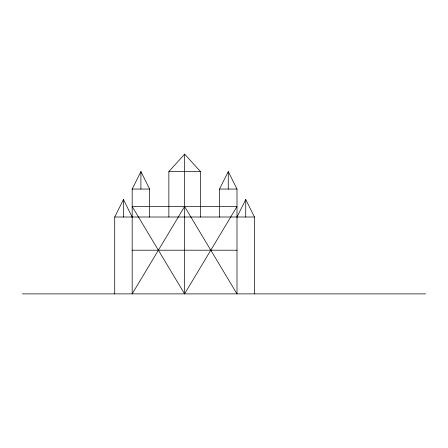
<?xml version="1.0" encoding="UTF-8"?>
<svg xmlns="http://www.w3.org/2000/svg" width="448" height="448" viewBox="0 0 448 448"><rect width="100%" height="100%" fill="white"/><g stroke="black" fill="none" stroke-linecap="round" stroke-linejoin="round"><path stroke-width="0.67" d="M114.71 293.877L114.71 217.011L123.446 199.545L132.177 217.011M219.526 217.011L219.526 189.062L228.262 171.59L236.998 189.062L236.998 293.877L184.587 206.528L132.177 293.877L132.177 189.062L140.913 171.59L149.649 189.062L149.649 217.011M236.998 217.011L245.734 199.545L254.464 217.011L254.464 293.877M184.587 293.877L236.998 206.528L132.177 206.528L184.587 293.877L184.671 154.123L200.474 171.59L200.474 217.011M168.862 217.011L168.862 171.59L184.671 154.123M168.862 171.59L200.474 171.59M132.177 189.062L149.649 189.062M219.526 189.062L236.998 189.062M114.71 217.011L254.464 217.011M132.177 250.202L236.998 250.202M22.4 293.877L425.6 293.877M245.734 199.545L245.734 217.011M228.262 171.59L228.262 189.062M140.913 171.59L140.913 189.062M123.446 199.545L123.446 217.011"/></g></svg>
